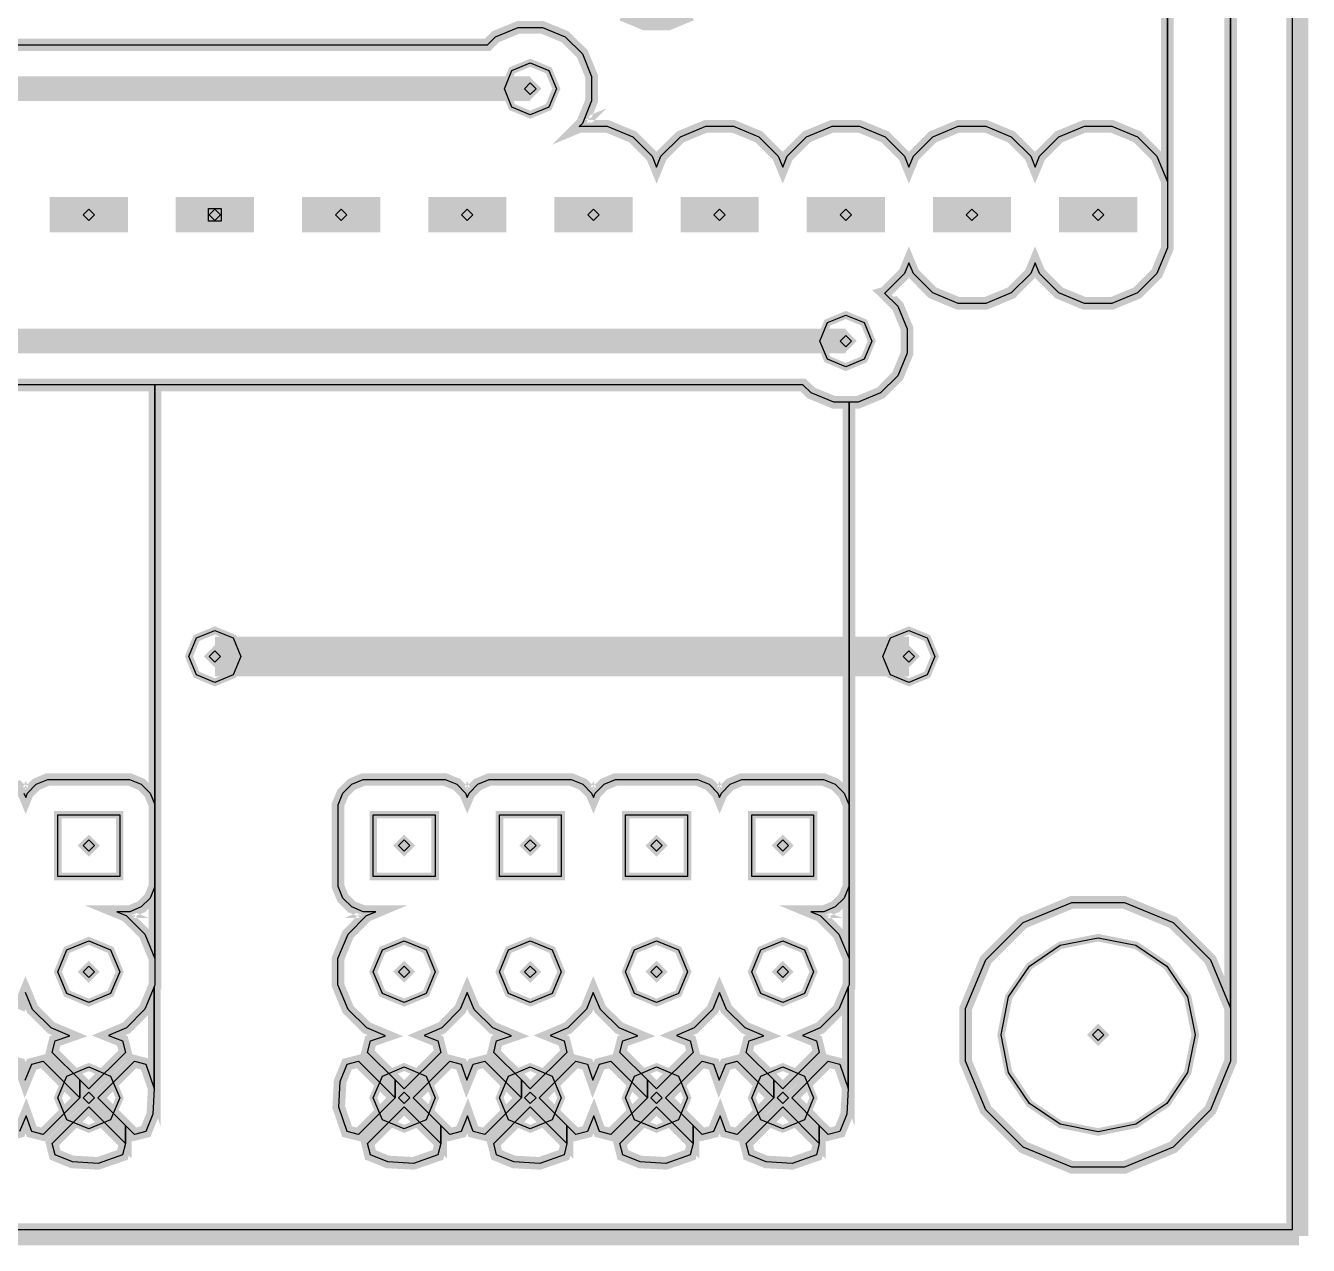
# Model space of a CAD drawing. Extents: x 0 to 6.22, y 0 to 4.04.
# Drawn here: x 3.082 to 4.099, y 0 to 0.967 of the extents above; entities that cross this region are included whole.
import ezdxf

# ---------------------------------------------------------------- set-up
doc = ezdxf.new("R2010")
doc.units = 0
doc.layers.get('0').update_dxf_attribs({"linetype": 'CONTINUOUS'})

msp = doc.modelspace()

# ---------------------------------------------------------------- linework, layer by layer
at = {"color": 0}
for points, const_width in [([(4.09158, 0.00764974), (4.09158, 1.97613)], 0.015), ([(2.1281, 1.97114), (2.1281, 0.0126411), (4.08658, 0.0126411), (4.08658, 1.97114)], 0.01), ([(2.1281, 1.97114), (2.1281, 0.0126411), (4.08658, 0.0126411), (4.08658, 1.97114)], 0.006), ([(4.03749, 1.97114), (4.03749, 0.146212), (4.02149, 0.107639), (3.99203, 0.0780165), (3.9535, 0.0620117), (3.91168, 0.0620117), (3.8731, 0.0780165), (3.84347, 0.10753), (3.82747, 0.14605), (3.82747, 0.187825), (3.84347, 0.226454), (3.87299, 0.256022), (3.91151, 0.272026), (3.95329, 0.272026), (3.99192, 0.256022), (4.02149, 0.226508), (4.03749, 0.188043), (4.03749, 1.79622)], 0.01), ([(4.03749, 1.97114), (4.03749, 0.146212), (4.02149, 0.107639), (3.99203, 0.0780165), (3.9535, 0.0620117), (3.91168, 0.0620117), (3.8731, 0.0780165), (3.84347, 0.10753), (3.82747, 0.14605), (3.82747, 0.187825), (3.84347, 0.226454), (3.87299, 0.256022), (3.91151, 0.272026), (3.95329, 0.272026), (3.99192, 0.256022), (4.02149, 0.226508), (4.03749, 0.188043), (4.03749, 1.79622)], 0.006), ([(3.98742, 1.72601), (3.98742, 0.790853), (3.979, 0.770617), (3.9636, 0.755208), (3.94342, 0.746853), (3.9216, 0.746853), (3.90142, 0.755208), (3.88601, 0.770617), (3.88249, 0.779025), (3.87901, 0.770617), (3.86361, 0.755208), (3.84343, 0.746853), (3.82161, 0.746853), (3.80138, 0.755208), (3.78603, 0.770617), (3.7825, 0.779025), (3.77903, 0.770617), (3.76361, 0.755208), (3.76307, 0.755046), (3.77371, 0.744629), (3.78108, 0.726725), (3.78108, 0.707411), (3.77371, 0.689507), (3.7601, 0.675836), (3.74219, 0.668457), (3.73503, 0.668457), (3.73503, 0.206651), (3.73443, 0.205132), (3.73443, 0.124403), (3.73329, 0.104058), (3.72771, 0.0903321), (3.71858, 0.0880533), (3.71149, 0.0951064), (3.71149, 0.0809461), (3.70919, 0.0718317), (3.68989, 0.0651585), (3.66949, 0.0662435), (3.65582, 0.0718317), (3.65349, 0.0809461), (3.68251, 0.109918), (3.71149, 0.0809461), (3.71149, 0.0951064), (3.68961, 0.117025), (3.71858, 0.14605), (3.72771, 0.143718), (3.73443, 0.124403), (3.73443, 0.205132), (3.727, 0.187338), (3.71229, 0.172526), (3.69819, 0.166613), (3.70919, 0.162218), (3.71149, 0.153103), (3.68251, 0.124132), (3.6754, 0.131239), (3.6754, 0.117025), (3.64638, 0.0880533), (3.63732, 0.0903321), (3.63281, 0.102919), (3.62771, 0.0903321), (3.6186, 0.0880533), (3.61149, 0.0951064), (3.61149, 0.0809461), (3.60921, 0.0718317), (3.5899, 0.0651585), (3.5695, 0.0662435), (3.55583, 0.0718317), (3.5535, 0.0809461), (3.58251, 0.109918), (3.61149, 0.0809461), (3.61149, 0.0951064), (3.58957, 0.117025), (3.6186, 0.14605), (3.62771, 0.143718), (3.63211, 0.131022), (3.63732, 0.143718), (3.64638, 0.14605), (3.6754, 0.117025), (3.6754, 0.131239), (3.65349, 0.153103), (3.65582, 0.162218), (3.66758, 0.166342), (3.65283, 0.172526), (3.63803, 0.187229), (3.63238, 0.200521), (3.62701, 0.187338), (3.61231, 0.172526), (3.59819, 0.166613), (3.60921, 0.162218), (3.61149, 0.153103), (3.58251, 0.124132), (3.57542, 0.131239), (3.57542, 0.117025), (3.54639, 0.0880533), (3.53733, 0.0903321), (3.53276, 0.102919), (3.52767, 0.0903321), (3.51861, 0.0880533), (3.5115, 0.0951064), (3.5115, 0.0809461), (3.50917, 0.0718317), (3.4899, 0.0651585), (3.46951, 0.0662435), (3.45578, 0.0718317), (3.4535, 0.0809461), (3.48247, 0.109918), (3.5115, 0.0809461), (3.5115, 0.0951064), (3.48958, 0.117025), (3.51861, 0.14605), (3.52767, 0.143718), (3.53211, 0.131022), (3.53733, 0.143718), (3.54639, 0.14605), (3.57542, 0.117025), (3.57542, 0.131239), (3.5535, 0.153103), (3.55583, 0.162218), (3.5676, 0.166342), (3.55279, 0.172526), (3.53797, 0.187229), (3.53239, 0.200521), (3.52701, 0.187338), (3.51232, 0.172526), (3.49821, 0.166613), (3.50917, 0.162218), (3.5115, 0.153103), (3.48247, 0.124132), (3.47542, 0.131239), (3.47542, 0.117025), (3.4464, 0.0880533), (3.43728, 0.0903321), (3.43278, 0.102919), (3.42768, 0.0903321), (3.41863, 0.0880533), (3.41151, 0.0951064), (3.41151, 0.0809461), (3.40918, 0.0718317), (3.38992, 0.0651585), (3.36951, 0.0662435), (3.35579, 0.0718317), (3.35351, 0.0809461), (3.38249, 0.109918), (3.41151, 0.0809461), (3.41151, 0.0951064), (3.3896, 0.117025), (3.41863, 0.14605), (3.42768, 0.143718), (3.43207, 0.131022), (3.43728, 0.143718), (3.4464, 0.14605), (3.47542, 0.117025), (3.47542, 0.131239), (3.4535, 0.153103), (3.45578, 0.162218), (3.46761, 0.166342), (3.45281, 0.172526), (3.43799, 0.187229), (3.4324, 0.200521), (3.42697, 0.187338), (3.41233, 0.172526), (3.39822, 0.166613), (3.40918, 0.162218), (3.41151, 0.153103), (3.38249, 0.124132), (3.37537, 0.131239), (3.37537, 0.117025), (3.3464, 0.0880533), (3.33729, 0.0903321), (3.33062, 0.109646), (3.33171, 0.130046), (3.33729, 0.143718), (3.3464, 0.14605), (3.37537, 0.117025), (3.37537, 0.131239), (3.35351, 0.153103), (3.35579, 0.162218), (3.36762, 0.166342), (3.35281, 0.172526), (3.338, 0.187229), (3.33003, 0.206543), (3.33003, 0.227431), (3.338, 0.246744), (3.35271, 0.261556), (3.36008, 0.264649), (3.3501, 0.264649), (3.34093, 0.268446), (3.33388, 0.275444), (3.33008, 0.28456), (3.33008, 0.349447), (3.33388, 0.358615), (3.34093, 0.365614), (3.34999, 0.369413), (3.41488, 0.369413), (3.4241, 0.365614), (3.4311, 0.358615), (3.43251, 0.355251), (3.43392, 0.358615), (3.44092, 0.365614), (3.44997, 0.369413), (3.51492, 0.369413), (3.52408, 0.365614), (3.53108, 0.358615), (3.5325, 0.355251), (3.5339, 0.358615), (3.5409, 0.365614), (3.55003, 0.369413), (3.6149, 0.369413), (3.62408, 0.365614), (3.63108, 0.358615), (3.63249, 0.355251), (3.6339, 0.358615), (3.6409, 0.365614), (3.65001, 0.369413), (3.7149, 0.369413), (3.72412, 0.365614), (3.73112, 0.358615), (3.73492, 0.349501), (3.73492, 0.284614), (3.73112, 0.275444), (3.72412, 0.268446), (3.715, 0.264649), (3.70469, 0.264649), (3.71218, 0.261556), (3.727, 0.246853), (3.73503, 0.227539), (3.73503, 0.668457), (3.72293, 0.668457), (3.70503, 0.675836), (3.69851, 0.682238), (3.185, 0.682238), (3.185, 0.206651), (3.1844, 0.205132), (3.1844, 0.124403), (3.18326, 0.104058), (3.17768, 0.0903321), (3.16863, 0.0880533), (3.16151, 0.0951064), (3.16151, 0.0809461), (3.15918, 0.0718317), (3.13992, 0.0651585), (3.11951, 0.0662435), (3.10579, 0.0718317), (3.10351, 0.0809461), (3.13249, 0.109918), (3.16151, 0.0809461), (3.16151, 0.0951064), (3.1396, 0.117025), (3.16863, 0.14605), (3.17768, 0.143718), (3.1844, 0.124403), (3.1844, 0.205132), (3.17697, 0.187338), (3.16233, 0.172526), (3.14822, 0.166613), (3.15918, 0.162218), (3.16151, 0.153103), (3.13249, 0.124132), (3.12537, 0.131239), (3.12537, 0.117025), (3.0964, 0.0880533), (3.08729, 0.0903321), (3.08279, 0.102919), (3.07769, 0.0903321), (3.06858, 0.0880533)], 0.01), ([(3.98742, 1.72601), (3.98742, 0.790853), (3.979, 0.770617), (3.9636, 0.755208), (3.94342, 0.746853), (3.9216, 0.746853), (3.90142, 0.755208), (3.88601, 0.770617), (3.88249, 0.779025), (3.87901, 0.770617), (3.86361, 0.755208), (3.84343, 0.746853), (3.82161, 0.746853), (3.80138, 0.755208), (3.78603, 0.770617), (3.7825, 0.779025), (3.77903, 0.770617), (3.76361, 0.755208), (3.76307, 0.755046), (3.77371, 0.744629), (3.78108, 0.726725), (3.78108, 0.707411), (3.77371, 0.689507), (3.7601, 0.675836), (3.74219, 0.668457), (3.73503, 0.668457), (3.73503, 0.206651), (3.73443, 0.205132), (3.73443, 0.124403), (3.73329, 0.104058), (3.72771, 0.0903321), (3.71858, 0.0880533), (3.71149, 0.0951064), (3.71149, 0.0809461), (3.70919, 0.0718317), (3.68989, 0.0651585), (3.66949, 0.0662435), (3.65582, 0.0718317), (3.65349, 0.0809461), (3.68251, 0.109918), (3.71149, 0.0809461), (3.71149, 0.0951064), (3.68961, 0.117025), (3.71858, 0.14605), (3.72771, 0.143718), (3.73443, 0.124403), (3.73443, 0.205132), (3.727, 0.187338), (3.71229, 0.172526), (3.69819, 0.166613), (3.70919, 0.162218), (3.71149, 0.153103), (3.68251, 0.124132), (3.6754, 0.131239), (3.6754, 0.117025), (3.64638, 0.0880533), (3.63732, 0.0903321), (3.63281, 0.102919), (3.62771, 0.0903321), (3.6186, 0.0880533), (3.61149, 0.0951064), (3.61149, 0.0809461), (3.60921, 0.0718317), (3.5899, 0.0651585), (3.5695, 0.0662435), (3.55583, 0.0718317), (3.5535, 0.0809461), (3.58251, 0.109918), (3.61149, 0.0809461), (3.61149, 0.0951064), (3.58957, 0.117025), (3.6186, 0.14605), (3.62771, 0.143718), (3.63211, 0.131022), (3.63732, 0.143718), (3.64638, 0.14605), (3.6754, 0.117025), (3.6754, 0.131239), (3.65349, 0.153103), (3.65582, 0.162218), (3.66758, 0.166342), (3.65283, 0.172526), (3.63803, 0.187229), (3.63238, 0.200521), (3.62701, 0.187338), (3.61231, 0.172526), (3.59819, 0.166613), (3.60921, 0.162218), (3.61149, 0.153103), (3.58251, 0.124132), (3.57542, 0.131239), (3.57542, 0.117025), (3.54639, 0.0880533), (3.53733, 0.0903321), (3.53276, 0.102919), (3.52767, 0.0903321), (3.51861, 0.0880533), (3.5115, 0.0951064), (3.5115, 0.0809461), (3.50917, 0.0718317), (3.4899, 0.0651585), (3.46951, 0.0662435), (3.45578, 0.0718317), (3.4535, 0.0809461), (3.48247, 0.109918), (3.5115, 0.0809461), (3.5115, 0.0951064), (3.48958, 0.117025), (3.51861, 0.14605), (3.52767, 0.143718), (3.53211, 0.131022), (3.53733, 0.143718), (3.54639, 0.14605), (3.57542, 0.117025), (3.57542, 0.131239), (3.5535, 0.153103), (3.55583, 0.162218), (3.5676, 0.166342), (3.55279, 0.172526), (3.53797, 0.187229), (3.53239, 0.200521), (3.52701, 0.187338), (3.51232, 0.172526), (3.49821, 0.166613), (3.50917, 0.162218), (3.5115, 0.153103), (3.48247, 0.124132), (3.47542, 0.131239), (3.47542, 0.117025), (3.4464, 0.0880533), (3.43728, 0.0903321), (3.43278, 0.102919), (3.42768, 0.0903321), (3.41863, 0.0880533), (3.41151, 0.0951064), (3.41151, 0.0809461), (3.40918, 0.0718317), (3.38992, 0.0651585), (3.36951, 0.0662435), (3.35579, 0.0718317), (3.35351, 0.0809461), (3.38249, 0.109918), (3.41151, 0.0809461), (3.41151, 0.0951064), (3.3896, 0.117025), (3.41863, 0.14605), (3.42768, 0.143718), (3.43207, 0.131022), (3.43728, 0.143718), (3.4464, 0.14605), (3.47542, 0.117025), (3.47542, 0.131239), (3.4535, 0.153103), (3.45578, 0.162218), (3.46761, 0.166342), (3.45281, 0.172526), (3.43799, 0.187229), (3.4324, 0.200521), (3.42697, 0.187338), (3.41233, 0.172526), (3.39822, 0.166613), (3.40918, 0.162218), (3.41151, 0.153103), (3.38249, 0.124132), (3.37537, 0.131239), (3.37537, 0.117025), (3.3464, 0.0880533), (3.33729, 0.0903321), (3.33062, 0.109646), (3.33171, 0.130046), (3.33729, 0.143718), (3.3464, 0.14605), (3.37537, 0.117025), (3.37537, 0.131239), (3.35351, 0.153103), (3.35579, 0.162218), (3.36762, 0.166342), (3.35281, 0.172526), (3.338, 0.187229), (3.33003, 0.206543), (3.33003, 0.227431), (3.338, 0.246744), (3.35271, 0.261556), (3.36008, 0.264649), (3.3501, 0.264649), (3.34093, 0.268446), (3.33388, 0.275444), (3.33008, 0.28456), (3.33008, 0.349447), (3.33388, 0.358615), (3.34093, 0.365614), (3.34999, 0.369413), (3.41488, 0.369413), (3.4241, 0.365614), (3.4311, 0.358615), (3.43251, 0.355251), (3.43392, 0.358615), (3.44092, 0.365614), (3.44997, 0.369413), (3.51492, 0.369413), (3.52408, 0.365614), (3.53108, 0.358615), (3.5325, 0.355251), (3.5339, 0.358615), (3.5409, 0.365614), (3.55003, 0.369413), (3.6149, 0.369413), (3.62408, 0.365614), (3.63108, 0.358615), (3.63249, 0.355251), (3.6339, 0.358615), (3.6409, 0.365614), (3.65001, 0.369413), (3.7149, 0.369413), (3.72412, 0.365614), (3.73112, 0.358615), (3.73492, 0.349501), (3.73492, 0.284614), (3.73112, 0.275444), (3.72412, 0.268446), (3.715, 0.264649), (3.70469, 0.264649), (3.71218, 0.261556), (3.727, 0.246853), (3.73503, 0.227539), (3.73503, 0.668457), (3.72293, 0.668457), (3.70503, 0.675836), (3.69851, 0.682238), (3.185, 0.682238), (3.185, 0.206651), (3.1844, 0.205132), (3.1844, 0.124403), (3.18326, 0.104058), (3.17768, 0.0903321), (3.16863, 0.0880533), (3.16151, 0.0951064), (3.16151, 0.0809461), (3.15918, 0.0718317), (3.13992, 0.0651585), (3.11951, 0.0662435), (3.10579, 0.0718317), (3.10351, 0.0809461), (3.13249, 0.109918), (3.16151, 0.0809461), (3.16151, 0.0951064), (3.1396, 0.117025), (3.16863, 0.14605), (3.17768, 0.143718), (3.1844, 0.124403), (3.1844, 0.205132), (3.17697, 0.187338), (3.16233, 0.172526), (3.14822, 0.166613), (3.15918, 0.162218), (3.16151, 0.153103), (3.13249, 0.124132), (3.12537, 0.131239), (3.12537, 0.117025), (3.0964, 0.0880533), (3.08729, 0.0903321), (3.08279, 0.102919), (3.07769, 0.0903321)], 0.006), ([(2.76639, 0.951822), (3.44851, 0.951822), (3.45492, 0.958225), (3.47282, 0.965603), (3.49208, 0.965603), (3.50999, 0.958225), (3.52371, 0.944607), (3.53108, 0.926704), (3.53108, 0.907443), (3.52371, 0.88954), (3.52121, 0.887044), (3.5216, 0.887207), (3.5434, 0.887207), (3.56358, 0.878851), (3.579, 0.863444), (3.58251, 0.854926), (3.58599, 0.863444), (3.6014, 0.878851), (3.62158, 0.887207), (3.64339, 0.887207), (3.66357, 0.878851), (3.67899, 0.863444), (3.68251, 0.854926), (3.68599, 0.863444), (3.70139, 0.878851), (3.72157, 0.887207), (3.74338, 0.887207), (3.76361, 0.878851), (3.77903, 0.863444), (3.7825, 0.854926), (3.78603, 0.863444), (3.80138, 0.878851), (3.82161, 0.887207), (3.84343, 0.887207), (3.86361, 0.878851), (3.87901, 0.863444), (3.88249, 0.854926), (3.88601, 0.863444), (3.90142, 0.878851), (3.9216, 0.887207), (3.94342, 0.887207), (3.9636, 0.878851), (3.979, 0.863444), (3.98742, 0.843207), (3.98742, 1.09082)], 0.01), ([(2.76639, 0.951822), (3.44851, 0.951822), (3.45492, 0.958225), (3.47282, 0.965603), (3.49208, 0.965603), (3.50999, 0.958225), (3.52371, 0.944607), (3.53108, 0.926704), (3.53108, 0.907443), (3.52371, 0.88954), (3.52121, 0.887044), (3.5216, 0.887207), (3.5434, 0.887207), (3.56358, 0.878851), (3.579, 0.863444), (3.58251, 0.854926), (3.58599, 0.863444), (3.6014, 0.878851), (3.62158, 0.887207), (3.64339, 0.887207), (3.66357, 0.878851), (3.67899, 0.863444), (3.68251, 0.854926), (3.68599, 0.863444), (3.70139, 0.878851), (3.72157, 0.887207), (3.74338, 0.887207), (3.76361, 0.878851), (3.77903, 0.863444), (3.7825, 0.854926), (3.78603, 0.863444), (3.80138, 0.878851), (3.82161, 0.887207), (3.84343, 0.887207), (3.86361, 0.878851), (3.87901, 0.863444), (3.88249, 0.854926), (3.88601, 0.863444), (3.90142, 0.878851), (3.9216, 0.887207), (3.94342, 0.887207), (3.9636, 0.878851), (3.979, 0.863444), (3.98742, 0.843207), (3.98742, 1.09082)], 0.006), ([(3.61008, 0.975857), (3.59218, 0.968425), (3.57292, 0.968425), (3.55501, 0.975857)], 0.01), ([(3.61008, 0.975857), (3.59218, 0.968425), (3.57292, 0.968425), (3.55501, 0.975857)], 0.006), ([(3.5031, 0.917046), (3.49701, 0.902507), (3.48247, 0.896431), (3.46793, 0.902507), (3.46192, 0.917046), (3.46793, 0.931586), (3.48247, 0.937608), (3.49701, 0.931586), (3.5031, 0.917046)], 0.006), ([(2.73247, 0.917046), (3.48247, 0.917046)], 0.0197), ([(3.13249, 0.80306), (3.13249, 0.831054)], 0.062), ([(3.23247, 0.80306), (3.23247, 0.831054)], 0.062), ([(3.33251, 0.80306), (3.33251, 0.831054)], 0.062), ([(3.43251, 0.80306), (3.43251, 0.831054)], 0.062), ([(3.5325, 0.80306), (3.5325, 0.831054)], 0.062), ([(3.63249, 0.80306), (3.63249, 0.831054)], 0.062), ([(3.73247, 0.80306), (3.73247, 0.831054)], 0.062), ([(3.83251, 0.80306), (3.83251, 0.831054)], 0.062), ([(3.93251, 0.80306), (3.93251, 0.831054)], 0.062), ([(3.7531, 0.717014), (3.74701, 0.702528), (3.73247, 0.696451), (3.71793, 0.702528), (3.71192, 0.717014), (3.71793, 0.731608), (3.73247, 0.737631), (3.74701, 0.731608), (3.7531, 0.717014)], 0.006), ([(2.48247, 0.717014), (3.73247, 0.717014)], 0.0197), ([(3.07411, 0.365614), (3.08111, 0.358615), (3.08251, 0.355251), (3.08388, 0.358615), (3.09093, 0.365614), (3.09999, 0.369413), (3.16488, 0.369413), (3.1741, 0.365614), (3.1811, 0.358615), (3.18489, 0.349501), (3.18489, 0.284614), (3.1811, 0.275444), (3.1741, 0.268446), (3.16499, 0.264649), (3.15468, 0.264649), (3.16222, 0.261556), (3.17697, 0.246853), (3.185, 0.227539), (3.185, 0.682238), (2.51639, 0.682238)], 0.01), ([(3.07411, 0.365614), (3.08111, 0.358615), (3.08251, 0.355251), (3.08388, 0.358615), (3.09093, 0.365614), (3.09999, 0.369413), (3.16488, 0.369413), (3.1741, 0.365614), (3.1811, 0.358615), (3.18489, 0.349501), (3.18489, 0.284614), (3.1811, 0.275444), (3.1741, 0.268446), (3.16499, 0.264649), (3.15468, 0.264649), (3.16222, 0.261556), (3.17697, 0.246853), (3.185, 0.227539), (3.185, 0.682238), (2.51639, 0.682238)], 0.006), ([(3.2531, 0.467014), (3.24701, 0.452528), (3.23247, 0.446451), (3.21793, 0.452528), (3.21192, 0.467014), (3.21793, 0.481608), (3.23247, 0.487631), (3.24701, 0.481608), (3.2531, 0.467014)], 0.006), ([(3.80311, 0.467014), (3.79704, 0.452528), (3.7825, 0.446451), (3.7679, 0.452528), (3.76188, 0.467014), (3.7679, 0.481608), (3.7825, 0.487631), (3.79704, 0.481608), (3.80311, 0.467014)], 0.006), ([(3.23247, 0.467014), (3.7825, 0.467014)], 0.0315), ([(3.15701, 0.217014), (3.14979, 0.199761), (3.13249, 0.192546), (3.11518, 0.199761), (3.10801, 0.217014), (3.11518, 0.234375), (3.13249, 0.241536), (3.14979, 0.234375), (3.15701, 0.217014)], 0.006), ([(3.40701, 0.217014), (3.39979, 0.199761), (3.38249, 0.192546), (3.36518, 0.199761), (3.35801, 0.217014), (3.36518, 0.234375), (3.38249, 0.241536), (3.39979, 0.234375), (3.40701, 0.217014)], 0.006), ([(3.507, 0.217014), (3.49978, 0.199761), (3.48247, 0.192546), (3.46517, 0.199761), (3.45801, 0.217014), (3.46517, 0.234375), (3.48247, 0.241536), (3.49978, 0.234375), (3.507, 0.217014)], 0.006), ([(3.60699, 0.217014), (3.59978, 0.199761), (3.58251, 0.192546), (3.56515, 0.199761), (3.558, 0.217014), (3.56515, 0.234375), (3.58251, 0.241536), (3.59978, 0.234375), (3.60699, 0.217014)], 0.006), ([(3.70697, 0.217014), (3.69976, 0.199761), (3.68251, 0.192546), (3.66515, 0.199761), (3.65799, 0.217014), (3.66515, 0.234375), (3.68251, 0.241536), (3.69976, 0.234375), (3.70697, 0.217014)], 0.006), ([(4.0095, 0.167046), (4.00342, 0.137098), (3.98693, 0.112576), (3.96246, 0.0960829), (3.93251, 0.0900065), (3.9025, 0.0960829), (3.87804, 0.112576), (3.86154, 0.137098), (3.85553, 0.167046), (3.86154, 0.197049), (3.87804, 0.221517), (3.9025, 0.23801), (3.93251, 0.244032), (3.96246, 0.23801), (3.98693, 0.221517), (4.00342, 0.197049), (4.0095, 0.167046)], 0.006), ([(3.06858, 0.14605), (3.07769, 0.143718), (3.08208, 0.131022), (3.08729, 0.143718), (3.0964, 0.14605), (3.12537, 0.117025), (3.12537, 0.131239), (3.10351, 0.153103), (3.10579, 0.162218), (3.11762, 0.166342), (3.10281, 0.172526), (3.088, 0.187229), (3.08242, 0.200521), (3.07699, 0.187338)], 0.01), ([(3.07769, 0.143718), (3.08208, 0.131022), (3.08729, 0.143718), (3.0964, 0.14605), (3.12537, 0.117025), (3.12537, 0.131239), (3.10351, 0.153103), (3.10579, 0.162218), (3.11762, 0.166342), (3.10281, 0.172526), (3.088, 0.187229), (3.08242, 0.200521), (3.07699, 0.187338)], 0.006), ([(3.15701, 0.117025), (3.14979, 0.0997179), (3.13249, 0.0925022), (3.11518, 0.0997179), (3.10801, 0.117025), (3.11518, 0.134386), (3.13249, 0.141547), (3.14979, 0.134386), (3.15701, 0.117025)], 0.006), ([(3.40701, 0.117025), (3.39979, 0.0997179), (3.38249, 0.0925022), (3.36518, 0.0997179), (3.35801, 0.117025), (3.36518, 0.134386), (3.38249, 0.141547), (3.39979, 0.134386), (3.40701, 0.117025)], 0.006), ([(3.507, 0.117025), (3.49978, 0.0997179), (3.48247, 0.0925022), (3.46517, 0.0997179), (3.45801, 0.117025), (3.46517, 0.134386), (3.48247, 0.141547), (3.49978, 0.134386), (3.507, 0.117025)], 0.006), ([(3.60699, 0.117025), (3.59978, 0.0997179), (3.58251, 0.0925022), (3.56515, 0.0997179), (3.558, 0.117025), (3.56515, 0.134386), (3.58251, 0.141547), (3.59978, 0.134386), (3.60699, 0.117025)], 0.006), ([(3.70697, 0.117025), (3.69976, 0.0997179), (3.68251, 0.0925022), (3.66515, 0.0997179), (3.65799, 0.117025), (3.66515, 0.134386), (3.68251, 0.141547), (3.69976, 0.134386), (3.70697, 0.117025)], 0.006), ([(2.1231, 0.00764974), (4.09158, 0.00764974)], 0.015)]:
    msp.add_lwpolyline(points, dxfattribs=dict(at, const_width=const_width))
for points in [[(2.1281, 1.97114), (2.1281, 0.0126411), (4.08658, 0.0126411), (4.08658, 1.97114)], [(4.03749, 1.97114), (4.03749, 0.146212), (4.02149, 0.107639), (3.99203, 0.0780165), (3.9535, 0.0620117), (3.91168, 0.0620117), (3.8731, 0.0780165), (3.84347, 0.10753), (3.82747, 0.14605), (3.82747, 0.187825), (3.84347, 0.226454), (3.87299, 0.256022), (3.91151, 0.272026), (3.95329, 0.272026), (3.99192, 0.256022), (4.02149, 0.226508), (4.03749, 0.188043), (4.03749, 1.79622)], [(3.98742, 1.72601), (3.98742, 0.790853), (3.979, 0.770617), (3.9636, 0.755208), (3.94342, 0.746853), (3.9216, 0.746853), (3.90142, 0.755208), (3.88601, 0.770617), (3.88249, 0.779025), (3.87901, 0.770617), (3.86361, 0.755208), (3.84343, 0.746853), (3.82161, 0.746853), (3.80138, 0.755208), (3.78603, 0.770617), (3.7825, 0.779025), (3.77903, 0.770617), (3.76361, 0.755208), (3.76307, 0.755046), (3.77371, 0.744629), (3.78108, 0.726725), (3.78108, 0.707411), (3.77371, 0.689507), (3.7601, 0.675836), (3.74219, 0.668457), (3.73503, 0.668457), (3.73503, 0.206651), (3.73443, 0.205132), (3.73443, 0.124403), (3.73329, 0.104058), (3.72771, 0.0903321), (3.71858, 0.0880533), (3.71149, 0.0951064), (3.71149, 0.0809461), (3.70919, 0.0718317), (3.68989, 0.0651585), (3.66949, 0.0662435), (3.65582, 0.0718317), (3.65349, 0.0809461), (3.68251, 0.109918), (3.71149, 0.0809461), (3.71149, 0.0951064), (3.68961, 0.117025), (3.71858, 0.14605), (3.72771, 0.143718), (3.73443, 0.124403), (3.73443, 0.205132), (3.727, 0.187338), (3.71229, 0.172526), (3.69819, 0.166613), (3.70919, 0.162218), (3.71149, 0.153103), (3.68251, 0.124132), (3.6754, 0.131239), (3.6754, 0.117025), (3.64638, 0.0880533), (3.63732, 0.0903321), (3.63281, 0.102919), (3.62771, 0.0903321), (3.6186, 0.0880533), (3.61149, 0.0951064), (3.61149, 0.0809461), (3.60921, 0.0718317), (3.5899, 0.0651585), (3.5695, 0.0662435), (3.55583, 0.0718317), (3.5535, 0.0809461), (3.58251, 0.109918), (3.61149, 0.0809461), (3.61149, 0.0951064), (3.58957, 0.117025), (3.6186, 0.14605), (3.62771, 0.143718), (3.63211, 0.131022), (3.63732, 0.143718), (3.64638, 0.14605), (3.6754, 0.117025), (3.6754, 0.131239), (3.65349, 0.153103), (3.65582, 0.162218), (3.66758, 0.166342), (3.65283, 0.172526), (3.63803, 0.187229), (3.63238, 0.200521), (3.62701, 0.187338), (3.61231, 0.172526), (3.59819, 0.166613), (3.60921, 0.162218), (3.61149, 0.153103), (3.58251, 0.124132), (3.57542, 0.131239), (3.57542, 0.117025), (3.54639, 0.0880533), (3.53733, 0.0903321), (3.53276, 0.102919), (3.52767, 0.0903321), (3.51861, 0.0880533), (3.5115, 0.0951064), (3.5115, 0.0809461), (3.50917, 0.0718317), (3.4899, 0.0651585), (3.46951, 0.0662435), (3.45578, 0.0718317), (3.4535, 0.0809461), (3.48247, 0.109918), (3.5115, 0.0809461), (3.5115, 0.0951064), (3.48958, 0.117025), (3.51861, 0.14605), (3.52767, 0.143718), (3.53211, 0.131022), (3.53733, 0.143718), (3.54639, 0.14605), (3.57542, 0.117025), (3.57542, 0.131239), (3.5535, 0.153103), (3.55583, 0.162218), (3.5676, 0.166342), (3.55279, 0.172526), (3.53797, 0.187229), (3.53239, 0.200521), (3.52701, 0.187338), (3.51232, 0.172526), (3.49821, 0.166613), (3.50917, 0.162218), (3.5115, 0.153103), (3.48247, 0.124132), (3.47542, 0.131239), (3.47542, 0.117025), (3.4464, 0.0880533), (3.43728, 0.0903321), (3.43278, 0.102919), (3.42768, 0.0903321), (3.41863, 0.0880533), (3.41151, 0.0951064), (3.41151, 0.0809461), (3.40918, 0.0718317), (3.38992, 0.0651585), (3.36951, 0.0662435), (3.35579, 0.0718317), (3.35351, 0.0809461), (3.38249, 0.109918), (3.41151, 0.0809461), (3.41151, 0.0951064), (3.3896, 0.117025), (3.41863, 0.14605), (3.42768, 0.143718), (3.43207, 0.131022), (3.43728, 0.143718), (3.4464, 0.14605), (3.47542, 0.117025), (3.47542, 0.131239), (3.4535, 0.153103), (3.45578, 0.162218), (3.46761, 0.166342), (3.45281, 0.172526), (3.43799, 0.187229), (3.4324, 0.200521), (3.42697, 0.187338), (3.41233, 0.172526), (3.39822, 0.166613), (3.40918, 0.162218), (3.41151, 0.153103), (3.38249, 0.124132), (3.37537, 0.131239), (3.37537, 0.117025), (3.3464, 0.0880533), (3.33729, 0.0903321), (3.33062, 0.109646), (3.33171, 0.130046), (3.33729, 0.143718), (3.3464, 0.14605), (3.37537, 0.117025), (3.37537, 0.131239), (3.35351, 0.153103), (3.35579, 0.162218), (3.36762, 0.166342), (3.35281, 0.172526), (3.338, 0.187229), (3.33003, 0.206543), (3.33003, 0.227431), (3.338, 0.246744), (3.35271, 0.261556), (3.36008, 0.264649), (3.3501, 0.264649), (3.34093, 0.268446), (3.33388, 0.275444), (3.33008, 0.28456), (3.33008, 0.349447), (3.33388, 0.358615), (3.34093, 0.365614), (3.34999, 0.369413), (3.41488, 0.369413), (3.4241, 0.365614), (3.4311, 0.358615), (3.43251, 0.355251), (3.43392, 0.358615), (3.44092, 0.365614), (3.44997, 0.369413), (3.51492, 0.369413), (3.52408, 0.365614), (3.53108, 0.358615), (3.5325, 0.355251), (3.5339, 0.358615), (3.5409, 0.365614), (3.55003, 0.369413), (3.6149, 0.369413), (3.62408, 0.365614), (3.63108, 0.358615), (3.63249, 0.355251), (3.6339, 0.358615), (3.6409, 0.365614), (3.65001, 0.369413), (3.7149, 0.369413), (3.72412, 0.365614), (3.73112, 0.358615), (3.73492, 0.349501), (3.73492, 0.284614), (3.73112, 0.275444), (3.72412, 0.268446), (3.715, 0.264649), (3.70469, 0.264649), (3.71218, 0.261556), (3.727, 0.246853), (3.73503, 0.227539), (3.73503, 0.668457), (3.72293, 0.668457), (3.70503, 0.675836), (3.69851, 0.682238), (3.185, 0.682238), (3.185, 0.206651), (3.1844, 0.205132), (3.1844, 0.124403), (3.18326, 0.104058), (3.17768, 0.0903321), (3.16863, 0.0880533), (3.16151, 0.0951064), (3.16151, 0.0809461), (3.15918, 0.0718317), (3.13992, 0.0651585), (3.11951, 0.0662435), (3.10579, 0.0718317), (3.10351, 0.0809461), (3.13249, 0.109918), (3.16151, 0.0809461), (3.16151, 0.0951064), (3.1396, 0.117025), (3.16863, 0.14605), (3.17768, 0.143718), (3.1844, 0.124403), (3.1844, 0.205132), (3.17697, 0.187338), (3.16233, 0.172526), (3.14822, 0.166613), (3.15918, 0.162218), (3.16151, 0.153103), (3.13249, 0.124132), (3.12537, 0.131239), (3.12537, 0.117025), (3.0964, 0.0880533), (3.08729, 0.0903321), (3.08279, 0.102919), (3.07769, 0.0903321)], [(2.76639, 0.951822), (3.44851, 0.951822), (3.45492, 0.958225), (3.47282, 0.965603), (3.49208, 0.965603), (3.50999, 0.958225), (3.52371, 0.944607), (3.53108, 0.926704), (3.53108, 0.907443), (3.52371, 0.88954), (3.52121, 0.887044), (3.5216, 0.887207), (3.5434, 0.887207), (3.56358, 0.878851), (3.579, 0.863444), (3.58251, 0.854926), (3.58599, 0.863444), (3.6014, 0.878851), (3.62158, 0.887207), (3.64339, 0.887207), (3.66357, 0.878851), (3.67899, 0.863444), (3.68251, 0.854926), (3.68599, 0.863444), (3.70139, 0.878851), (3.72157, 0.887207), (3.74338, 0.887207), (3.76361, 0.878851), (3.77903, 0.863444), (3.7825, 0.854926), (3.78603, 0.863444), (3.80138, 0.878851), (3.82161, 0.887207), (3.84343, 0.887207), (3.86361, 0.878851), (3.87901, 0.863444), (3.88249, 0.854926), (3.88601, 0.863444), (3.90142, 0.878851), (3.9216, 0.887207), (3.94342, 0.887207), (3.9636, 0.878851), (3.979, 0.863444), (3.98742, 0.843207), (3.98742, 1.09082)], [(3.5031, 0.917046), (3.49701, 0.902507), (3.48247, 0.896431), (3.46793, 0.902507), (3.46192, 0.917046), (3.46793, 0.931586), (3.48247, 0.937608), (3.49701, 0.931586), (3.5031, 0.917046)], [(3.7531, 0.717014), (3.74701, 0.702528), (3.73247, 0.696451), (3.71793, 0.702528), (3.71192, 0.717014), (3.71793, 0.731608), (3.73247, 0.737631), (3.74701, 0.731608), (3.7531, 0.717014)], [(3.08111, 0.358615), (3.08251, 0.355251), (3.08388, 0.358615), (3.09093, 0.365614), (3.09999, 0.369413), (3.16488, 0.369413), (3.1741, 0.365614), (3.1811, 0.358615), (3.18489, 0.349501), (3.18489, 0.284614), (3.1811, 0.275444), (3.1741, 0.268446), (3.16499, 0.264649), (3.15468, 0.264649), (3.16222, 0.261556), (3.17697, 0.246853), (3.185, 0.227539), (3.185, 0.682238), (2.51639, 0.682238)], [(3.2531, 0.467014), (3.24701, 0.452528), (3.23247, 0.446451), (3.21793, 0.452528), (3.21192, 0.467014), (3.21793, 0.481608), (3.23247, 0.487631), (3.24701, 0.481608), (3.2531, 0.467014)], [(3.80311, 0.467014), (3.79704, 0.452528), (3.7825, 0.446451), (3.7679, 0.452528), (3.76188, 0.467014), (3.7679, 0.481608), (3.7825, 0.487631), (3.79704, 0.481608), (3.80311, 0.467014)], [(4.0095, 0.167046), (4.00342, 0.137098), (3.98693, 0.112576), (3.96246, 0.0960829), (3.93251, 0.0900065), (3.9025, 0.0960829), (3.87804, 0.112576), (3.86154, 0.137098), (3.85553, 0.167046), (3.86154, 0.197049), (3.87804, 0.221517), (3.9025, 0.23801), (3.93251, 0.244032), (3.96246, 0.23801), (3.98693, 0.221517), (4.00342, 0.197049), (4.0095, 0.167046)], [(3.15701, 0.217014), (3.14979, 0.199761), (3.13249, 0.192546), (3.11518, 0.199761), (3.10801, 0.217014), (3.11518, 0.234375), (3.13249, 0.241536), (3.14979, 0.234375), (3.15701, 0.217014)], [(3.40701, 0.217014), (3.39979, 0.199761), (3.38249, 0.192546), (3.36518, 0.199761), (3.35801, 0.217014), (3.36518, 0.234375), (3.38249, 0.241536), (3.39979, 0.234375), (3.40701, 0.217014)], [(3.507, 0.217014), (3.49978, 0.199761), (3.48247, 0.192546), (3.46517, 0.199761), (3.45801, 0.217014), (3.46517, 0.234375), (3.48247, 0.241536), (3.49978, 0.234375), (3.507, 0.217014)], [(3.60699, 0.217014), (3.59978, 0.199761), (3.58251, 0.192546), (3.56515, 0.199761), (3.558, 0.217014), (3.56515, 0.234375), (3.58251, 0.241536), (3.59978, 0.234375), (3.60699, 0.217014)], [(3.70697, 0.217014), (3.69976, 0.199761), (3.68251, 0.192546), (3.66515, 0.199761), (3.65799, 0.217014), (3.66515, 0.234375), (3.68251, 0.241536), (3.69976, 0.234375), (3.70697, 0.217014)], [(3.08208, 0.131022), (3.08729, 0.143718), (3.0964, 0.14605), (3.12537, 0.117025), (3.12537, 0.131239), (3.10351, 0.153103), (3.10579, 0.162218), (3.11762, 0.166342), (3.10281, 0.172526), (3.088, 0.187229), (3.08242, 0.200521)], [(3.15701, 0.117025), (3.14979, 0.0997179), (3.13249, 0.0925022), (3.11518, 0.0997179), (3.10801, 0.117025), (3.11518, 0.134386), (3.13249, 0.141547), (3.14979, 0.134386), (3.15701, 0.117025)], [(3.40701, 0.117025), (3.39979, 0.0997179), (3.38249, 0.0925022), (3.36518, 0.0997179), (3.35801, 0.117025), (3.36518, 0.134386), (3.38249, 0.141547), (3.39979, 0.134386), (3.40701, 0.117025)], [(3.507, 0.117025), (3.49978, 0.0997179), (3.48247, 0.0925022), (3.46517, 0.0997179), (3.45801, 0.117025), (3.46517, 0.134386), (3.48247, 0.141547), (3.49978, 0.134386), (3.507, 0.117025)], [(3.60699, 0.117025), (3.59978, 0.0997179), (3.58251, 0.0925022), (3.56515, 0.0997179), (3.558, 0.117025), (3.56515, 0.134386), (3.58251, 0.141547), (3.59978, 0.134386), (3.60699, 0.117025)], [(3.70697, 0.117025), (3.69976, 0.0997179), (3.68251, 0.0925022), (3.66515, 0.0997179), (3.65799, 0.117025), (3.66515, 0.134386), (3.68251, 0.141547), (3.69976, 0.134386), (3.70697, 0.117025)]]:
    msp.add_lwpolyline(points, dxfattribs=at)
at = {"color": 7, "const_width": 0.006}
for points in [[(3.48697, 0.917046), (3.48247, 0.912543), (3.47797, 0.917046), (3.48247, 0.92155), (3.48697, 0.917046)], [(3.13699, 0.817057), (3.13249, 0.812554), (3.12799, 0.817057), (3.13249, 0.821506), (3.13699, 0.817057)], [(3.23697, 0.817057), (3.23247, 0.812554), (3.22797, 0.817057), (3.23247, 0.821506), (3.23697, 0.817057)], [(3.33703, 0.817057), (3.33251, 0.812554), (3.32801, 0.817057), (3.33251, 0.821506), (3.33703, 0.817057)], [(3.43701, 0.817057), (3.43251, 0.812554), (3.428, 0.817057), (3.43251, 0.821506), (3.43701, 0.817057)], [(3.537, 0.817057), (3.5325, 0.812554), (3.528, 0.817057), (3.5325, 0.821506), (3.537, 0.817057)], [(3.63699, 0.817057), (3.63249, 0.812554), (3.62799, 0.817057), (3.63249, 0.821506), (3.63699, 0.817057)], [(3.73697, 0.817057), (3.73247, 0.812554), (3.72797, 0.817057), (3.73247, 0.821506), (3.73697, 0.817057)], [(3.83703, 0.817057), (3.83251, 0.812554), (3.82801, 0.817057), (3.83251, 0.821506), (3.83703, 0.817057)], [(3.93701, 0.817057), (3.93251, 0.812554), (3.928, 0.817057), (3.93251, 0.821506), (3.93701, 0.817057)], [(3.73697, 0.717014), (3.73247, 0.712511), (3.72797, 0.717014), (3.73247, 0.721517), (3.73697, 0.717014)], [(3.23697, 0.467014), (3.23247, 0.462511), (3.22797, 0.467014), (3.23247, 0.471517), (3.23697, 0.467014)], [(3.787, 0.467014), (3.7825, 0.462511), (3.778, 0.467014), (3.7825, 0.471517), (3.787, 0.467014)], [(3.13699, 0.317057), (3.13249, 0.312554), (3.12799, 0.317057), (3.13249, 0.321506), (3.13699, 0.317057)], [(3.38699, 0.317057), (3.38249, 0.312554), (3.37799, 0.317057), (3.38249, 0.321506), (3.38699, 0.317057)], [(3.48697, 0.317057), (3.48247, 0.312554), (3.47797, 0.317057), (3.48247, 0.321506), (3.48697, 0.317057)], [(3.58703, 0.317057), (3.58251, 0.312554), (3.57801, 0.317057), (3.58251, 0.321506), (3.58703, 0.317057)], [(3.68701, 0.317057), (3.68251, 0.312554), (3.678, 0.317057), (3.68251, 0.321506), (3.68701, 0.317057)], [(3.13699, 0.217014), (3.13249, 0.212511), (3.12799, 0.217014), (3.13249, 0.221517), (3.13699, 0.217014)], [(3.38699, 0.217014), (3.38249, 0.212511), (3.37799, 0.217014), (3.38249, 0.221517), (3.38699, 0.217014)], [(3.48697, 0.217014), (3.48247, 0.212511), (3.47797, 0.217014), (3.48247, 0.221517), (3.48697, 0.217014)], [(3.58703, 0.217014), (3.58251, 0.212511), (3.57801, 0.217014), (3.58251, 0.221517), (3.58703, 0.217014)], [(3.68701, 0.217014), (3.68251, 0.212511), (3.678, 0.217014), (3.68251, 0.221517), (3.68701, 0.217014)], [(3.93701, 0.167046), (3.93251, 0.162543), (3.928, 0.167046), (3.93251, 0.17155), (3.93701, 0.167046)], [(3.13699, 0.117025), (3.13249, 0.112522), (3.12799, 0.117025), (3.13249, 0.121528), (3.13699, 0.117025)], [(3.38699, 0.117025), (3.38249, 0.112522), (3.37799, 0.117025), (3.38249, 0.121528), (3.38699, 0.117025)], [(3.48697, 0.117025), (3.48247, 0.112522), (3.47797, 0.117025), (3.48247, 0.121528), (3.48697, 0.117025)], [(3.58703, 0.117025), (3.58251, 0.112522), (3.57801, 0.117025), (3.58251, 0.121528), (3.58703, 0.117025)], [(3.68701, 0.117025), (3.68251, 0.112522), (3.678, 0.117025), (3.68251, 0.121528), (3.68701, 0.117025)]]:
    msp.add_lwpolyline(points, dxfattribs=at)
at = {"color": 7}
for points in [[(3.48697, 0.917046), (3.48247, 0.912543), (3.47797, 0.917046), (3.48247, 0.92155), (3.48697, 0.917046)], [(3.13699, 0.817057), (3.13249, 0.812554), (3.12799, 0.817057), (3.13249, 0.821506), (3.13699, 0.817057)], [(3.23697, 0.817057), (3.23247, 0.812554), (3.22797, 0.817057), (3.23247, 0.821506), (3.23697, 0.817057)], [(3.33703, 0.817057), (3.33251, 0.812554), (3.32801, 0.817057), (3.33251, 0.821506), (3.33703, 0.817057)], [(3.43701, 0.817057), (3.43251, 0.812554), (3.428, 0.817057), (3.43251, 0.821506), (3.43701, 0.817057)], [(3.537, 0.817057), (3.5325, 0.812554), (3.528, 0.817057), (3.5325, 0.821506), (3.537, 0.817057)], [(3.63699, 0.817057), (3.63249, 0.812554), (3.62799, 0.817057), (3.63249, 0.821506), (3.63699, 0.817057)], [(3.73697, 0.817057), (3.73247, 0.812554), (3.72797, 0.817057), (3.73247, 0.821506), (3.73697, 0.817057)], [(3.83703, 0.817057), (3.83251, 0.812554), (3.82801, 0.817057), (3.83251, 0.821506), (3.83703, 0.817057)], [(3.93701, 0.817057), (3.93251, 0.812554), (3.928, 0.817057), (3.93251, 0.821506), (3.93701, 0.817057)], [(3.73697, 0.717014), (3.73247, 0.712511), (3.72797, 0.717014), (3.73247, 0.721517), (3.73697, 0.717014)], [(3.23697, 0.467014), (3.23247, 0.462511), (3.22797, 0.467014), (3.23247, 0.471517), (3.23697, 0.467014)], [(3.787, 0.467014), (3.7825, 0.462511), (3.778, 0.467014), (3.7825, 0.471517), (3.787, 0.467014)], [(3.13699, 0.317057), (3.13249, 0.312554), (3.12799, 0.317057), (3.13249, 0.321506), (3.13699, 0.317057)], [(3.38699, 0.317057), (3.38249, 0.312554), (3.37799, 0.317057), (3.38249, 0.321506), (3.38699, 0.317057)], [(3.48697, 0.317057), (3.48247, 0.312554), (3.47797, 0.317057), (3.48247, 0.321506), (3.48697, 0.317057)], [(3.58703, 0.317057), (3.58251, 0.312554), (3.57801, 0.317057), (3.58251, 0.321506), (3.58703, 0.317057)], [(3.68701, 0.317057), (3.68251, 0.312554), (3.678, 0.317057), (3.68251, 0.321506), (3.68701, 0.317057)], [(3.13699, 0.217014), (3.13249, 0.212511), (3.12799, 0.217014), (3.13249, 0.221517), (3.13699, 0.217014)], [(3.38699, 0.217014), (3.38249, 0.212511), (3.37799, 0.217014), (3.38249, 0.221517), (3.38699, 0.217014)], [(3.48697, 0.217014), (3.48247, 0.212511), (3.47797, 0.217014), (3.48247, 0.221517), (3.48697, 0.217014)], [(3.58703, 0.217014), (3.58251, 0.212511), (3.57801, 0.217014), (3.58251, 0.221517), (3.58703, 0.217014)], [(3.68701, 0.217014), (3.68251, 0.212511), (3.678, 0.217014), (3.68251, 0.221517), (3.68701, 0.217014)], [(3.93701, 0.167046), (3.93251, 0.162543), (3.928, 0.167046), (3.93251, 0.17155), (3.93701, 0.167046)], [(3.13699, 0.117025), (3.13249, 0.112522), (3.12799, 0.117025), (3.13249, 0.121528), (3.13699, 0.117025)], [(3.38699, 0.117025), (3.38249, 0.112522), (3.37799, 0.117025), (3.38249, 0.121528), (3.38699, 0.117025)], [(3.48697, 0.117025), (3.48247, 0.112522), (3.47797, 0.117025), (3.48247, 0.121528), (3.48697, 0.117025)], [(3.58703, 0.117025), (3.58251, 0.112522), (3.57801, 0.117025), (3.58251, 0.121528), (3.58703, 0.117025)], [(3.68701, 0.117025), (3.68251, 0.112522), (3.678, 0.117025), (3.68251, 0.121528), (3.68701, 0.117025)]]:
    msp.add_lwpolyline(points, dxfattribs=at)
at = {"color": 0}
for points, const_width in [([(3.22749, 0.822049), (3.22749, 0.812011), (3.23753, 0.812011), (3.23753, 0.822049), (3.22749, 0.822049)], 0.01), ([(3.22749, 0.822049), (3.22749, 0.812011), (3.23753, 0.812011), (3.23753, 0.822049), (3.22749, 0.822049)], 0.006), ([(3.10801, 0.341525), (3.10801, 0.292535), (3.15701, 0.292535), (3.15701, 0.341525), (3.10801, 0.341525)], 0.006), ([(3.35801, 0.341525), (3.35801, 0.292535), (3.40701, 0.292535), (3.40701, 0.341525), (3.35801, 0.341525)], 0.006), ([(3.45801, 0.341525), (3.45801, 0.292535), (3.507, 0.292535), (3.507, 0.341525), (3.45801, 0.341525)], 0.006), ([(3.558, 0.341525), (3.558, 0.292535), (3.60699, 0.292535), (3.60699, 0.341525), (3.558, 0.341525)], 0.006), ([(3.65799, 0.341525), (3.65799, 0.292535), (3.70697, 0.292535), (3.70697, 0.341525), (3.65799, 0.341525)], 0.006)]:
    msp.add_lwpolyline(points, close=True, dxfattribs=dict(at, const_width=const_width))
for points in [[(3.22749, 0.822049), (3.23753, 0.822049), (3.23753, 0.812011), (3.22749, 0.812011), (3.22749, 0.822049)], [(3.10801, 0.341525), (3.15701, 0.341525), (3.15701, 0.292535), (3.10801, 0.292535), (3.10801, 0.341525)], [(3.35801, 0.341525), (3.40701, 0.341525), (3.40701, 0.292535), (3.35801, 0.292535), (3.35801, 0.341525)], [(3.45801, 0.341525), (3.507, 0.341525), (3.507, 0.292535), (3.45801, 0.292535), (3.45801, 0.341525)], [(3.558, 0.341525), (3.60699, 0.341525), (3.60699, 0.292535), (3.558, 0.292535), (3.558, 0.341525)], [(3.65799, 0.341525), (3.70697, 0.341525), (3.70697, 0.292535), (3.65799, 0.292535), (3.65799, 0.341525)]]:
    msp.add_lwpolyline(points, close=True, dxfattribs=at)

doc.saveas('drawing.dxf')
